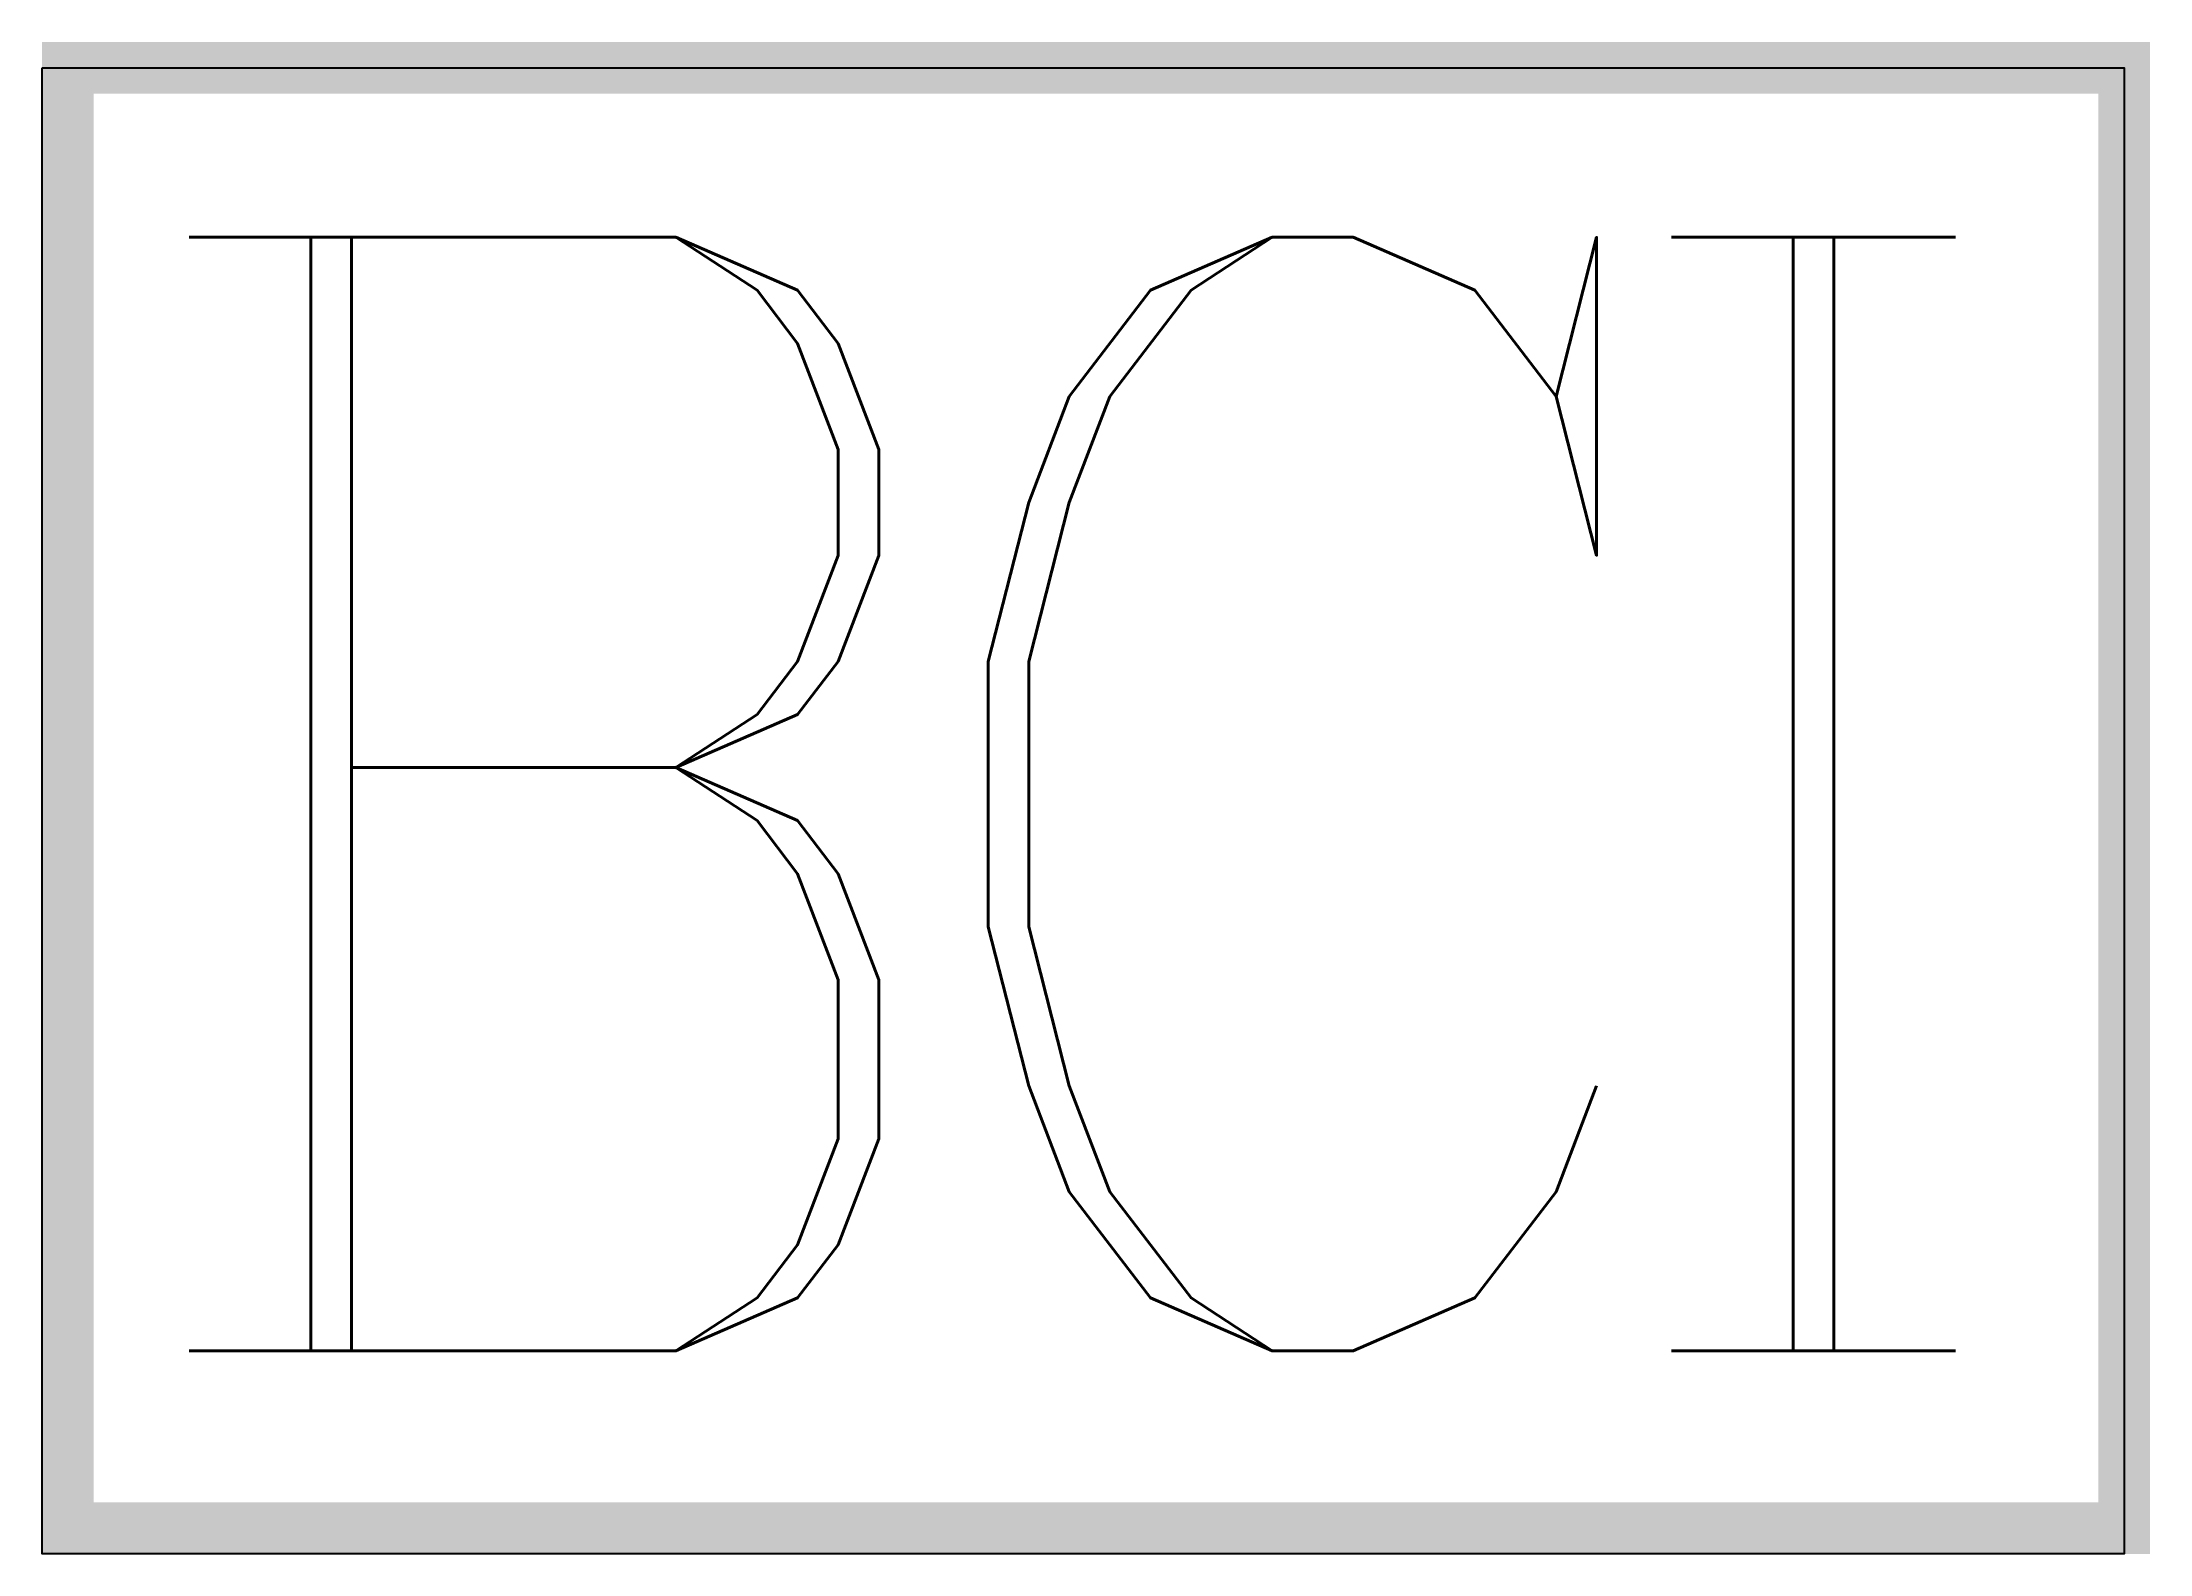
# Model space of a CAD drawing. Header units: inches. Extents: x -15.1 to 15.5, y -10.8 to 11.2.
import ezdxf

# ---------------------------------------------------------------- set-up
doc = ezdxf.new("R2010")
doc.units = ezdxf.units.IN
doc.header["$LTSCALE"] = 48
doc.header["$MEASUREMENT"] = 0
doc.styles.add('SIMPLEX85', font='SIMPLEX.shx', dxfattribs={"width": 0.85})

msp = doc.modelspace()

# ---------------------------------------------------------------- wipeouts: each hides what was drawn before it
msp.add_wipeout([(-14.766, 10.803), (15.141, 10.803), (15.141, -10.428), (-14.766, -10.428)])

# ---------------------------------------------------------------- next in the draw order: linework, layer by layer
at = {"linetype": 'Continuous', "const_width": 0.75}
msp.add_lwpolyline([(-14.766, 10.803), (15.141, 10.803), (15.141, -10.428), (-14.766, -10.428)], close=True, dxfattribs=at)
msp.add_lwpolyline([(-15.141, 10.803), (15.141, 10.803), (15.141, -10.803), (-15.141, -10.803)], close=True)

# ---------------------------------------------------------------- next in the draw order: texts
at = {"insert": (-14.182, 8.341), "char_height": 16.19434, "width": 44.75936, "attachment_point": 1, "style": 'SIMPLEX85'}
msp.add_mtext('{\\Fcomplex|c0;\\T0.8;BCI}', dxfattribs=at)

doc.saveas('drawing.dxf')
